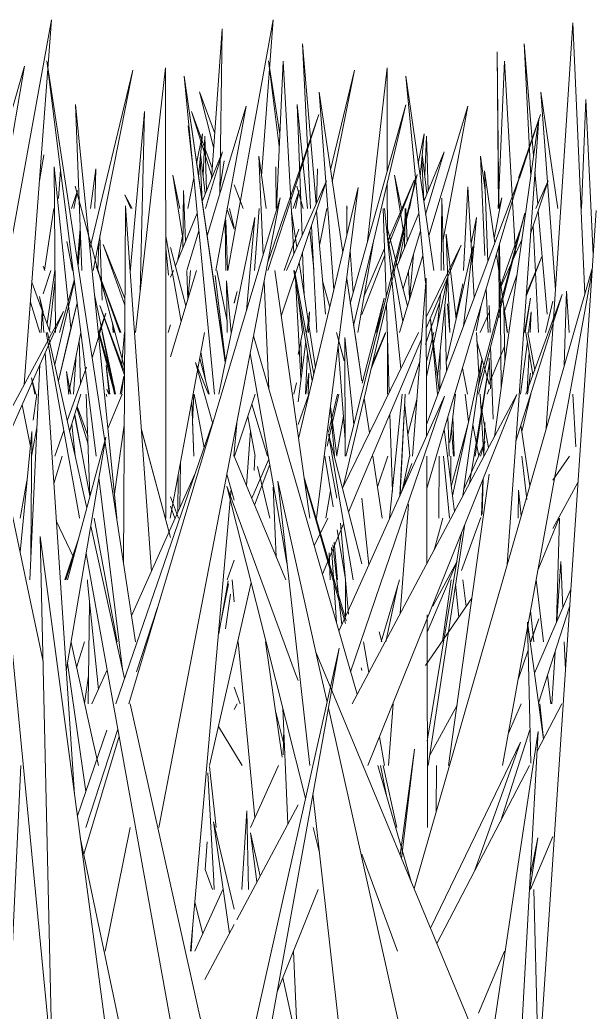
# Model space of a CAD drawing. Header units: millimetres. Extents: x -10020 to 20888, y -4665 to 12339.
# Drawn here: x 3116.93 to 3142.44, y 3072.08 to 3116.31 of the extents above; entities that cross this region are included whole.
import ezdxf

# ---------------------------------------------------------------- set-up
doc = ezdxf.new("R2010")
doc.units = ezdxf.units.MM
doc.layers.add('G-IMPT', color=8, linetype='Continuous', lineweight=9)

# ---------------------------------------------------------------- blocks, each defined once
blk = doc.blocks.new('Grass Array - 25_dwg-V37-West')
at = {"layer": 'G-IMPT'}
for p, q in [((3138.259, 3107.901), (3138.199, 3114.884)), ((3138.287, 3107.901), (3138.199, 3114.884)), ((3138.326, 3104.803), (3138.307, 3106.312)), ((3121.595, 3100.816), (3120.423, 3105.142)), ((3121.595, 3100.823), (3120.424, 3105.142)), ((3137.607, 3096.889), (3137.658, 3098.36)), ((3137.614, 3096.865), (3137.658, 3098.36))]:
    blk.add_line(p, q, dxfattribs=at)
blk = doc.blocks.new('Grass Array - 25_dwg-V38-West')
at = {"layer": 'G-IMPT'}
for p, q in [((3116.16, 3104.266), (3118.344, 3116.314)), ((3117.127, 3100.065), (3118.344, 3116.314)), ((3140.787, 3104.081), (3141.581, 3116.185)), ((3142.111, 3104.091), (3141.581, 3116.185)), ((3130.136, 3108.092), (3129.524, 3115.249)), ((3129.893, 3107.901), (3129.524, 3115.249)), ((3138.259, 3107.901), (3138.199, 3114.884)), ((3138.287, 3107.901), (3138.199, 3114.884)), ((3122.081, 3088.588), (3118.139, 3114.484)), ((3119.599, 3102.75), (3118.139, 3114.484)), ((3122.094, 3102.383), (3123.429, 3114.172)), ((3123.433, 3102.36), (3123.429, 3114.172)), ((3128.661, 3114.471), (3128.368, 3107.901)), ((3128.661, 3114.471), (3129.148, 3105.89)), ((3121.967, 3114.074), (3120.058, 3106.111)), ((3120.058, 3106.111), (3121.967, 3114.074)), ((3121.967, 3114.074), (3120.194, 3105.142)), ((3124.251, 3113.802), (3125.606, 3099.624)), ((3124.251, 3113.802), (3125.928, 3102.163)), ((3126.087, 3101.06), (3124.251, 3113.802)), ((3130.266, 3113.093), (3130.928, 3104.274)), ((3130.266, 3113.093), (3131.324, 3105.941)), ((3131.324, 3105.941), (3130.266, 3113.093)), ((3121.255, 3094.106), (3119.416, 3112.543)), ((3119.688, 3105.142), (3119.416, 3112.543)), ((3125.277, 3106.682), (3127.023, 3112.464)), ((3125.672, 3105.142), (3127.023, 3112.464)), ((3131.66, 3103.672), (3134.129, 3112.52)), ((3131.806, 3102.685), (3134.129, 3112.52)), ((3141.971, 3107.901), (3142.164, 3112.771)), ((3142.48, 3105.845), (3142.164, 3112.771)), ((3127.981, 3105.142), (3130.251, 3112.095)), ((3127.987, 3105.511), (3130.251, 3112.095)), ((3138.461, 3100.448), (3140.058, 3111.915)), ((3138.647, 3092.03), (3140.058, 3111.915)), ((3124.811, 3109.917), (3125.066, 3111.228)), ((3124.898, 3109.314), (3125.066, 3111.228)), ((3125.098, 3109.396), (3125.172, 3111.124)), ((3125.255, 3108.707), (3125.172, 3111.124)), ((3117.806, 3109.13), (3118.006, 3110.291)), ((3125.197, 3108.567), (3124.987, 3110.33)), ((3125.055, 3108.224), (3125.971, 3110.433)), ((3125.209, 3107.901), (3125.971, 3110.433)), ((3127.908, 3107.901), (3127.577, 3110.241)), ((3127.772, 3105.808), (3127.577, 3110.241)), ((3119.211, 3102.58), (3118.459, 3109.767)), ((3118.519, 3102.383), (3118.459, 3109.767)), ((3125.058, 3108.231), (3124.966, 3110.097)), ((3120.088, 3107.901), (3120.325, 3109.666)), ((3120.269, 3107.901), (3120.325, 3109.666)), ((3124.06, 3107.901), (3123.748, 3109.387)), ((3124.18, 3106.673), (3123.748, 3109.387)), ((3124.419, 3107.901), (3124.685, 3109.268)), ((3131.364, 3095.553), (3134.634, 3109.421)), ((3131.864, 3098.446), (3134.634, 3109.421)), ((3138.101, 3106.373), (3137.641, 3109.578)), ((3137.783, 3105.527), (3137.641, 3109.578)), ((3121.595, 3100.823), (3119.404, 3108.901)), ((3121.595, 3100.816), (3119.404, 3108.901)), ((3128.586, 3103.1), (3130.603, 3109.134)), ((3128.812, 3105.142), (3130.603, 3109.134)), ((3129.355, 3097.653), (3132.015, 3108.846)), ((3130.636, 3097.941), (3132.015, 3108.846)), ((3133.331, 3106.453), (3134.5, 3109.163)), ((3133.355, 3106.221), (3134.5, 3109.163)), ((3135.061, 3098.279), (3139.182, 3109.251)), ((3135.91, 3098.257), (3139.182, 3109.251)), ((3136.707, 3105.142), (3136.892, 3108.87)), ((3137.186, 3103.938), (3136.892, 3108.87)), ((3119.238, 3107.901), (3119.508, 3108.713)), ((3119.336, 3107.901), (3119.508, 3108.713)), ((3124.229, 3108.704), (3124.2, 3106.163)), ((3124.229, 3108.704), (3124.316, 3106.444)), ((3124.316, 3106.444), (3124.229, 3108.704)), ((3121.548, 3092.089), (3121.634, 3108.028)), ((3122.398, 3097.337), (3121.634, 3108.028)), ((3121.791, 3085.829), (3128.54, 3108.374)), ((3126.429, 3097.44), (3128.54, 3108.374)), ((3135.705, 3105.142), (3135.735, 3108.361)), ((3135.827, 3105.142), (3135.735, 3108.361)), ((3123.864, 3105.352), (3124.835, 3107.694)), ((3125.794, 3099.624), (3127.401, 3107.504)), ((3127.039, 3103.36), (3127.401, 3107.504)), ((3130.553, 3103.201), (3130.16, 3107.808)), ((3133.258, 3103.968), (3133.132, 3107.901)), ((3133.915, 3100.771), (3133.183, 3107.901)), ((3137.373, 3099.624), (3139.443, 3107.692)), ((3137.374, 3100.026), (3139.443, 3107.692)), ((3139.753, 3064.959), (3142.611, 3107.811)), ((3130.169, 3102.383), (3129.932, 3107.125)), ((3123.432, 3106.677), (3124.123, 3102.861)), ((3123.976, 3105.624), (3124.207, 3106.813)), ((3124.379, 3105.142), (3124.91, 3106.908)), ((3129.363, 3106.985), (3128.714, 3105.142)), ((3136.378, 3102.984), (3135.927, 3106.767)), ((3136.09, 3102.383), (3135.927, 3106.767)), ((3131.993, 3102.383), (3132.674, 3106.361)), ((3135.05, 3103.094), (3136.602, 3106.269)), ((3135.051, 3102.594), (3136.602, 3106.269)), ((3135.942, 3101.1), (3137.125, 3106.21)), ((3136.706, 3102.659), (3137.125, 3106.21)), ((3138.302, 3103.042), (3138.274, 3106.202)), ((3138.348, 3103.042), (3138.307, 3106.312)), ((3123.65, 3106.167), (3124.334, 3103.56)), ((3124.334, 3103.56), (3123.65, 3106.167)), ((3132.171, 3103.177), (3133.199, 3105.819)), ((3132.268, 3103.987), (3133.189, 3106.123)), ((3138.673, 3102.383), (3138.174, 3105.864)), ((3140.207, 3105.791), (3139.496, 3103.999)), ((3140.207, 3105.791), (3139.503, 3104.09)), ((3139.503, 3104.09), (3140.207, 3105.791)), ((3118.04, 3105.142), (3117.969, 3105.332)), ((3117.969, 3104.098), (3118.317, 3105.142)), ((3118.144, 3102.771), (3118.489, 3105.142)), ((3123.65, 3101.295), (3124.812, 3105.142)), ((3123.65, 3104.837), (3123.776, 3105.142)), ((3124.368, 3105.107), (3124.417, 3103.836)), ((3124.417, 3103.836), (3124.368, 3105.107)), ((3124.417, 3103.837), (3124.532, 3105.142)), ((3126.091, 3101.079), (3125.632, 3104.923)), ((3129.856, 3094.106), (3128.297, 3105.142)), ((3129.967, 3100.228), (3129.149, 3105.142)), ((3130.035, 3100.515), (3129.177, 3105.142)), ((3135.056, 3100.4), (3136.012, 3104.872)), ((3135.55, 3100.395), (3136.014, 3104.878)), ((3138.45, 3083.07), (3142.427, 3105.049)), ((3139.581, 3095.28), (3142.439, 3105.234)), ((3117.469, 3104.626), (3118.286, 3102.383)), ((3118.286, 3102.383), (3117.469, 3104.626)), ((3118.259, 3102.456), (3118.5, 3104.737)), ((3119.361, 3104.664), (3118.486, 3100.956)), ((3119.357, 3104.7), (3118.693, 3102.383)), ((3118.693, 3102.383), (3119.357, 3104.7)), ((3126.173, 3102.383), (3126.136, 3104.687)), ((3126.345, 3102.383), (3126.136, 3104.687)), ((3128.032, 3099.871), (3127.822, 3104.657)), ((3129.211, 3104.765), (3129.463, 3100.321)), ((3131.499, 3104.764), (3131.974, 3101.554)), ((3132.171, 3100.224), (3131.499, 3104.764)), ((3135.046, 3104.805), (3134.429, 3096.865)), ((3135.062, 3097.753), (3135.046, 3104.805)), ((3117.969, 3103.277), (3117.813, 3103.976)), ((3117.969, 3103.115), (3117.813, 3103.976)), ((3126.612, 3104.199), (3126.49, 3103.683)), ((3126.612, 3104.199), (3126.49, 3103.71)), ((3135.676, 3104.076), (3135.545, 3102.687)), ((3141.107, 3104.071), (3139.037, 3097.527)), ((3141.107, 3104.071), (3139.486, 3099.624)), ((3140.787, 3104.081), (3140.395, 3098.117)), ((3141.301, 3104.218), (3141.199, 3100.916)), ((3141.199, 3100.916), (3141.301, 3104.218)), ((3141.301, 3104.218), (3141.41, 3102.383)), ((3117.401, 3103.724), (3117.827, 3102.383)), ((3118.648, 3100.229), (3119.481, 3103.703)), ((3119.481, 3103.703), (3119.181, 3102.452)), ((3121.594, 3100.62), (3120.503, 3103.575)), ((3121.593, 3100.479), (3120.503, 3103.575)), ((3132.186, 3100.119), (3133.167, 3103.908)), ((3132.832, 3102.383), (3133.167, 3103.908)), ((3133.393, 3099.704), (3133.268, 3103.629)), ((3135.011, 3101.837), (3135.641, 3103.702)), ((3135.955, 3100.659), (3135.873, 3103.514)), ((3136.085, 3102.518), (3135.99, 3103.662)), ((3137.893, 3102.383), (3137.851, 3103.579)), ((3138.65, 3102.383), (3138.509, 3103.579)), ((3138.548, 3101.067), (3138.509, 3103.579)), ((3139.423, 3102.383), (3139.698, 3103.901)), ((3139.447, 3102.383), (3139.698, 3103.901)), ((3115.863, 3097.713), (3118.872, 3103.31)), ((3116.032, 3096.911), (3118.872, 3103.31)), ((3117.934, 3103.343), (3117.889, 3102.383)), ((3117.998, 3102.383), (3117.934, 3103.343)), ((3120.154, 3101.251), (3120.758, 3103.233)), ((3120.455, 3102.383), (3120.758, 3103.233)), ((3129.728, 3102.383), (3129.847, 3103.305)), ((3129.799, 3102.383), (3129.847, 3103.305)), ((3119.599, 3102.75), (3120.331, 3096.865)), ((3123.548, 3102.383), (3123.65, 3102.72)), ((3135.626, 3099.784), (3135.23, 3102.977)), ((3135.549, 3099.624), (3135.23, 3102.977)), ((3138.348, 3103.042), (3138.388, 3099.918)), ((3119.564, 3094.294), (3118.102, 3102.383)), ((3119.912, 3094.551), (3118.168, 3102.383)), ((3118.648, 3100.229), (3119.181, 3102.452)), ((3119.646, 3102.383), (3119.099, 3099.624)), ((3121.423, 3102.435), (3121.434, 3102.383)), ((3121.423, 3102.435), (3121.436, 3102.383)), ((3121.436, 3102.383), (3121.423, 3102.435)), ((3123.433, 3102.36), (3123.436, 3094.106)), ((3124.88, 3100.847), (3125.163, 3102.383)), ((3131.963, 3086.251), (3127.353, 3102.225)), ((3131.306, 3095.433), (3134.702, 3102.383)), ((3132.591, 3100.758), (3133.245, 3102.383)), ((3132.641, 3100.967), (3133.225, 3102.383)), ((3135.054, 3101.078), (3135.386, 3102.383)), ((3137.391, 3100.518), (3137.279, 3102.383)), ((3119.629, 3100.069), (3119.58, 3102.049)), ((3129.33, 3099.286), (3129.676, 3101.975)), ((3131.118, 3101.752), (3131.429, 3097.606)), ((3131.825, 3098.279), (3131.418, 3102.161)), ((3131.431, 3096.865), (3131.418, 3102.161)), ((3132.162, 3095.747), (3134.835, 3102.082)), ((3137.851, 3100.103), (3138.537, 3101.758)), ((3118.59, 3093.48), (3118.058, 3101.477)), ((3119.328, 3099.624), (3119.448, 3101.382)), ((3125.202, 3100.251), (3125.002, 3101.509)), ((3128.411, 3094.538), (3127.202, 3101.442)), ((3129.658, 3099.624), (3129.754, 3101.505)), ((3132.171, 3100.224), (3131.974, 3101.554)), ((3135.656, 3099.863), (3135.672, 3101.567)), ((3138.029, 3098.518), (3137.916, 3101.739)), ((3117.822, 3100.944), (3117.371, 3091.347)), ((3125.344, 3099.624), (3124.755, 3101.041)), ((3125.527, 3098.309), (3124.755, 3101.041)), ((3124.949, 3101.219), (3125.367, 3099.624)), ((3125.367, 3099.624), (3124.949, 3101.219)), ((3134.264, 3099.624), (3134.757, 3101.085)), ((3136.208, 3095.098), (3137.541, 3101.209)), ((3136.678, 3095.091), (3137.541, 3101.209)), ((3136.975, 3095.647), (3137.86, 3101.052)), ((3137.226, 3096.865), (3137.86, 3101.052)), ((3119.018, 3100.64), (3119.208, 3099.624)), ((3119.018, 3100.64), (3119.12, 3099.624)), ((3119.047, 3098.437), (3119.902, 3100.834)), ((3121.409, 3099.624), (3121.565, 3100.43)), ((3121.47, 3099.624), (3121.565, 3100.43)), ((3124.88, 3100.847), (3123.636, 3094.106)), ((3129.682, 3099.624), (3129.812, 3100.559)), ((3129.779, 3099.624), (3129.812, 3100.559)), ((3136.877, 3099.624), (3136.663, 3100.788)), ((3138.461, 3100.448), (3138.082, 3097.723)), ((3117.445, 3100.357), (3117.605, 3099.624)), ((3117.445, 3100.357), (3117.645, 3099.624)), ((3117.645, 3099.624), (3117.445, 3100.357)), ((3129.26, 3100.136), (3129.144, 3099.624)), ((3117.52, 3098.476), (3117.687, 3099.624)), ((3119.152, 3097.964), (3119.658, 3099.624)), ((3119.89, 3099.624), (3120.056, 3095.094)), ((3120.781, 3099.624), (3120.809, 3099.522)), ((3120.809, 3099.857), (3120.902, 3099.624)), ((3120.857, 3098.103), (3121.488, 3099.624)), ((3124.681, 3099.624), (3124.628, 3098.388)), ((3124.709, 3099.624), (3125.141, 3097.237)), ((3126.501, 3096.865), (3127.423, 3099.624)), ((3129.33, 3098.269), (3129.811, 3099.624)), ((3130.63, 3097.307), (3131.145, 3099.624)), ((3130.686, 3097.941), (3131.083, 3099.624)), ((3131.676, 3087.245), (3135.865, 3099.537)), ((3131.737, 3085.829), (3139.087, 3099.607)), ((3131.782, 3090.464), (3135.865, 3099.537)), ((3133.414, 3094.106), (3133.974, 3099.624)), ((3134.108, 3099.624), (3133.874, 3095.12)), ((3133.882, 3095.142), (3134.11, 3099.624)), ((3135.302, 3090.178), (3139.087, 3099.607)), ((3136.095, 3097.48), (3136.348, 3099.624)), ((3136.926, 3098.389), (3136.779, 3099.624)), ((3137.609, 3096.865), (3137.444, 3099.624)), ((3137.851, 3099.853), (3137.761, 3099.624)), ((3141.574, 3099.624), (3141.713, 3097.281)), ((3117.41, 3090.372), (3115.503, 3099.417)), ((3118.368, 3069.832), (3115.503, 3099.417)), ((3117.4, 3097.295), (3117.029, 3099.157)), ((3124.593, 3099.292), (3124.642, 3098.029)), ((3124.687, 3096.865), (3124.593, 3099.292)), ((3127.965, 3096.865), (3127.278, 3099.188)), ((3132.514, 3097.905), (3132.284, 3099.455)), ((3132.514, 3097.905), (3132.284, 3099.455)), ((3134.217, 3097.832), (3134.085, 3099.117)), ((3134.231, 3097.832), (3134.626, 3099.388)), ((3119.725, 3096.865), (3119.375, 3098.698)), ((3119.379, 3098.711), (3120.056, 3095.09)), ((3119.971, 3097.395), (3119.472, 3099.014)), ((3119.957, 3097.793), (3119.49, 3099.075)), ((3119.957, 3097.793), (3119.49, 3099.075)), ((3130.771, 3099.008), (3130.959, 3096.865)), ((3130.778, 3099.066), (3131.067, 3096.865)), ((3131.067, 3096.865), (3130.778, 3099.066)), ((3133.534, 3095.287), (3133.424, 3098.738)), ((3119.252, 3098.294), (3119.393, 3096.88)), ((3121.147, 3095.191), (3121.581, 3098.253)), ((3121.217, 3085.829), (3125.519, 3098.336)), ((3126.471, 3096.865), (3126.598, 3098.316)), ((3127.422, 3096.865), (3127.089, 3098.626)), ((3131.059, 3096.93), (3131.352, 3098.641)), ((3131.864, 3098.446), (3131.465, 3096.865)), ((3135.91, 3098.257), (3135.067, 3095.427)), ((3136.045, 3097.48), (3136.013, 3098.606)), ((3136.156, 3095.512), (3136.897, 3098.258)), ((3136.294, 3096.865), (3136.229, 3098.616)), ((3137.386, 3096.865), (3137.127, 3098.272)), ((3137.606, 3096.865), (3137.658, 3098.36)), ((3137.614, 3096.865), (3137.658, 3098.36)), ((3139.655, 3095.54), (3139.266, 3098.251)), ((3116.942, 3092.591), (3117.465, 3097.964)), ((3117.423, 3092.452), (3117.465, 3097.964)), ((3117.457, 3096.871), (3117.689, 3098.121)), ((3118.486, 3096.865), (3118.893, 3098.006)), ((3123.65, 3093.232), (3122.348, 3098.038)), ((3122.362, 3097.995), (3123.65, 3093.246)), ((3124.687, 3096.865), (3124.642, 3098.029)), ((3127.036, 3095.554), (3127.207, 3098)), ((3130.636, 3097.941), (3130.151, 3094.106)), ((3132.171, 3092.059), (3130.684, 3097.861)), ((3131.782, 3091.347), (3130.684, 3097.861)), ((3134.217, 3097.832), (3134.316, 3096.865)), ((3136.297, 3094.377), (3135.838, 3098.075)), ((3136.254, 3096.865), (3136.168, 3098.095)), ((3119.002, 3087.29), (3120.759, 3097.709)), ((3119.053, 3091.347), (3120.759, 3097.709)), ((3122.398, 3097.337), (3122.798, 3091.741)), ((3126.429, 3097.44), (3123.122, 3080.311)), ((3136.045, 3097.48), (3136.063, 3096.865)), ((3136.72, 3095.386), (3137.666, 3097.521)), ((3137.456, 3096.865), (3137.666, 3097.521)), ((3118.446, 3095.649), (3118.817, 3096.865)), ((3124.09, 3096.565), (3124.067, 3094.569)), ((3128.785, 3091.347), (3126.491, 3096.865)), ((3127.271, 3094.989), (3128.028, 3096.724)), ((3127.377, 3096.223), (3127.403, 3096.865)), ((3127.398, 3094.684), (3128.067, 3096.499)), ((3130.903, 3094.608), (3130.527, 3096.865)), ((3130.821, 3096.276), (3130.712, 3096.865)), ((3133.076, 3094.106), (3132.668, 3096.865)), ((3133.076, 3094.106), (3132.668, 3096.865)), ((3132.871, 3095.496), (3133.333, 3096.865)), ((3133.861, 3095.085), (3134.404, 3096.53)), ((3133.997, 3095.446), (3134.3, 3096.865)), ((3135.075, 3092.085), (3135.064, 3096.865)), ((3135.602, 3094.106), (3135.628, 3096.865)), ((3136.074, 3094.106), (3135.811, 3096.865)), ((3136.139, 3095.711), (3136.146, 3096.865)), ((3139.527, 3094.939), (3139.3, 3096.865)), ((3140.689, 3095.792), (3141.427, 3096.865)), ((3124.738, 3096.064), (3121.904, 3089.75)), ((3126.49, 3094.898), (3126.162, 3096.059)), ((3127.518, 3096.41), (3128.073, 3094.106)), ((3130.821, 3096.276), (3131.061, 3094.985)), ((3137.851, 3096.066), (3136.042, 3083.07)), ((3116.943, 3094.106), (3117.251, 3095.764)), ((3120.452, 3095.892), (3121.515, 3087.348)), ((3123.968, 3094.35), (3123.983, 3095.985)), ((3130.307, 3087.331), (3128.429, 3095.752)), ((3129.851, 3083.07), (3128.429, 3095.752)), ((3131.483, 3089.524), (3129.594, 3095.959)), ((3131.444, 3089.402), (3129.611, 3095.844)), ((3132.162, 3095.747), (3131.579, 3094.366)), ((3137.515, 3094.215), (3137.571, 3095.829)), ((3137.537, 3094.276), (3137.584, 3095.863)), ((3140.689, 3093.64), (3141.803, 3095.692)), ((3124.543, 3074.793), (3126.344, 3095.413)), ((3129.222, 3087.161), (3126.154, 3095.524)), ((3129.67, 3081.623), (3126.154, 3095.524)), ((3128.225, 3095.476), (3128.361, 3092.365)), ((3130.783, 3095.324), (3130.575, 3094.106)), ((3139.581, 3095.28), (3134.502, 3077.593)), ((3139.143, 3094.106), (3139.157, 3095.353)), ((3139.272, 3094.205), (3139.157, 3095.353)), ((3123.997, 3094.106), (3123.65, 3095.048)), ((3132.482, 3092.021), (3132.171, 3094.99)), ((3133.885, 3089.856), (3134.261, 3094.706)), ((3119.564, 3094.294), (3119.598, 3094.106)), ((3123.836, 3094.106), (3123.65, 3094.636)), ((3128.411, 3094.538), (3128.839, 3092.092)), ((3119.323, 3092.355), (3118.556, 3093.986)), ((3120.241, 3094.106), (3121.273, 3088.588)), ((3130.053, 3092.869), (3130.658, 3094.106)), ((3131.361, 3093.848), (3130.416, 3091.61)), ((3131.221, 3093.881), (3131.577, 3089.821)), ((3135.392, 3092.68), (3135.777, 3094.106)), ((3136.427, 3091.588), (3136.766, 3093.826)), ((3136.621, 3091.764), (3137.485, 3094.134)), ((3140.033, 3091.817), (3140.968, 3094.106)), ((3140.844, 3089.451), (3140.988, 3094.106)), ((3140.844, 3089.451), (3140.988, 3094.106)), ((3118.59, 3093.48), (3119.368, 3081.788)), ((3121.603, 3086.952), (3120.091, 3093.748)), ((3131.441, 3091.376), (3131.073, 3093.587)), ((3135.093, 3084.159), (3136.614, 3093.447)), ((3118.905, 3085.258), (3117.835, 3093.289)), ((3118.631, 3058.239), (3117.835, 3093.289)), ((3118.939, 3091.347), (3119.556, 3093.223)), ((3130.887, 3092.917), (3131.279, 3089.347)), ((3130.941, 3093.037), (3131.092, 3091.347)), ((3118.975, 3091.347), (3119.458, 3092.859)), ((3119.884, 3092.525), (3127.729, 3049.149)), ((3130.724, 3092.554), (3130.76, 3091.347)), ((3130.76, 3091.347), (3130.724, 3092.554)), ((3130.828, 3092.786), (3131.041, 3089.446)), ((3126.167, 3091.347), (3126.49, 3092.223)), ((3135.082, 3089.019), (3136.418, 3092.179)), ((3135.338, 3090.178), (3136.418, 3092.179)), ((3140.872, 3089.517), (3141.038, 3092.174)), ((3141.128, 3090.109), (3141.038, 3092.174)), ((3136.427, 3091.588), (3135.138, 3083.07)), ((3119.945, 3091.347), (3119.955, 3091.242)), ((3120.431, 3086.468), (3119.955, 3091.242)), ((3127.239, 3091.234), (3125.387, 3083.07)), ((3126.215, 3091.305), (3125.803, 3088.956)), ((3125.879, 3089.392), (3126.238, 3091.178)), ((3126.397, 3091.347), (3126.49, 3090.378)), ((3131.446, 3091.321), (3131.45, 3089.726)), ((3133.853, 3091.347), (3133.032, 3088.588)), ((3135.765, 3088.624), (3136.15, 3091.347)), ((3136.355, 3091.152), (3136.494, 3089.685)), ((3136.82, 3090.159), (3136.673, 3091.347)), ((3140.275, 3088.588), (3139.95, 3091.347)), ((3126.097, 3089.16), (3126.322, 3090.712)), ((3133.364, 3089.155), (3133.761, 3091.039)), ((3139.865, 3087.185), (3141.486, 3090.938)), ((3117.41, 3090.372), (3117.969, 3087.717)), ((3119.977, 3085.829), (3120.044, 3090.35)), ((3131.782, 3090.464), (3131.151, 3089.063)), ((3137.082, 3090.541), (3135.011, 3087.526)), ((3123.087, 3090.16), (3122.136, 3087.25)), ((3135.302, 3090.178), (3132.448, 3083.07)), ((3139.835, 3088.588), (3139.697, 3089.964)), ((3140.048, 3085.85), (3141.433, 3090.153)), ((3135.101, 3080.311), (3135.08, 3089.784)), ((3140.267, 3084.252), (3139.553, 3089.46)), ((3139.705, 3083.174), (3139.553, 3089.46)), ((3139.69, 3088.588), (3140.061, 3089.607)), ((3139.712, 3088.588), (3140.061, 3089.607)), ((3132.946, 3089.033), (3133.06, 3088.588)), ((3133.364, 3089.155), (3133.245, 3088.588)), ((3120.191, 3084.169), (3119.215, 3088.555)), ((3119.464, 3087.437), (3119.812, 3088.588)), ((3126.661, 3088.588), (3127.41, 3080.75)), ((3128.624, 3083.447), (3127.883, 3088.588)), ((3128.624, 3083.447), (3127.883, 3088.588)), ((3132.479, 3087.219), (3132.248, 3088.588)), ((3141.247, 3087.358), (3141.194, 3088.588)), ((3125.668, 3063.757), (3131.169, 3088.312)), ((3129.882, 3081.194), (3131.169, 3088.312)), ((3137.798, 3069.662), (3130.136, 3088.095)), ((3139.152, 3086.948), (3139.584, 3088.211)), ((3140.641, 3085.829), (3140.786, 3088.143)), ((3119.87, 3081.911), (3119.061, 3087.644)), ((3120.809, 3087.311), (3120.144, 3085.829)), ((3129.222, 3087.161), (3129.33, 3086.866)), ((3130.307, 3087.331), (3130.627, 3085.894)), ((3132.171, 3087.32), (3132.146, 3087.428)), ((3132.171, 3087.305), (3132.146, 3087.428)), ((3119.995, 3087.069), (3119.82, 3085.834)), ((3140.6, 3085.829), (3140.45, 3087.099)), ((3126.75, 3085.829), (3126.49, 3086.566)), ((3126.153, 3066.516), (3121.853, 3085.829)), ((3126.49, 3085.578), (3126.613, 3085.829)), ((3133.359, 3083.07), (3133.573, 3085.829)), ((3138.711, 3084.513), (3139.28, 3085.829)), ((3141.089, 3085.829), (3139.984, 3083.709)), ((3140.112, 3085.829), (3140.27, 3084.258)), ((3128.336, 3085.445), (3128.683, 3084.088)), ((3128.657, 3085.629), (3128.883, 3080.478)), ((3130.685, 3085.634), (3135.011, 3066.235)), ((3135.208, 3083.534), (3136.417, 3085.762)), ((3118.905, 3085.258), (3123.871, 3048)), ((3119.496, 3080.824), (3120.809, 3084.643)), ((3121.301, 3084.692), (3119.87, 3080.311)), ((3125.783, 3084.814), (3126.837, 3083.07)), ((3128.673, 3083.556), (3128.696, 3084.748)), ((3138.039, 3048), (3140.032, 3084.592)), ((3139.669, 3084.672), (3138.349, 3080.571)), ((3139.059, 3078.087), (3140.032, 3084.592)), ((3119.781, 3079.117), (3121.357, 3084.381)), ((3120.191, 3084.169), (3120.435, 3083.07)), ((3133.179, 3083.07), (3132.963, 3084.351)), ((3135.239, 3075.819), (3139.24, 3084.118)), ((3137.199, 3078.363), (3139.24, 3084.118)), ((3133.883, 3079.082), (3134.518, 3083.801)), ((3133.947, 3078.928), (3134.518, 3083.801)), ((3116.982, 3083.07), (3116.594, 3074.793)), ((3125.577, 3077.917), (3125.314, 3082.749)), ((3125.686, 3080.311), (3125.378, 3083.029)), ((3128.455, 3083.07), (3127.213, 3080.311)), ((3134.37, 3077.91), (3132.881, 3083.07)), ((3133.267, 3081.732), (3133.004, 3083.07)), ((3133.741, 3080.311), (3133.123, 3083.07)), ((3135.48, 3080.999), (3135.499, 3083.07)), ((3139.651, 3083.07), (3135.521, 3075.141)), ((3133.698, 3048.777), (3129.993, 3081.805)), ((3129.882, 3081.194), (3126.49, 3062.421)), ((3126.601, 3076.201), (3129.33, 3081.317)), ((3126.828, 3077.552), (3127.049, 3081.054)), ((3127.116, 3077.552), (3127.049, 3081.054)), ((3126.49, 3076.668), (3125.565, 3080.563)), ((3126.277, 3075.593), (3125.565, 3080.563)), ((3121.856, 3080.311), (3120.731, 3074.793)), ((3127.639, 3078.146), (3127.209, 3080.076)), ((3127.499, 3077.883), (3127.209, 3080.076)), ((3130.287, 3079.185), (3130.002, 3080.311)), ((3119.624, 3079.865), (3125.925, 3049.962)), ((3125.187, 3078.433), (3125.282, 3079.679)), ((3139.661, 3077.552), (3140.018, 3079.856)), ((3139.685, 3078.22), (3140.018, 3079.856)), ((3139.695, 3077.552), (3140.689, 3079.911)), ((3132.171, 3079.123), (3133.759, 3074.793)), ((3125.191, 3078.433), (3125.519, 3077.552)), ((3125.577, 3077.917), (3125.597, 3077.552)), ((3139.059, 3078.087), (3135.263, 3052.721)), ((3125.972, 3077.552), (3124.73, 3074.793)), ((3130.233, 3077.552), (3128.399, 3072.983)), ((3139.841, 3077.552), (3140.041, 3069.279)), ((3125.082, 3075.574), (3124.735, 3076.986)), ((3124.575, 3074.793), (3124.649, 3076.001)), ((3125.178, 3073.533), (3126.49, 3075.993)), ((3129.132, 3074.793), (3129.316, 3070.614)), ((3137.368, 3072.034), (3138.532, 3074.793)), ((3128.649, 3073.607), (3130.228, 3066.516))]:
    blk.add_line(p, q, dxfattribs=at)
blk = doc.blocks.new('Grass Array - Grass Array-V40-West')
for name in ['Grass Array - 25_dwg-V38-West', 'Grass Array - 25_dwg-V37-West', 'Grass Array - 25_dwg-V37-West', 'Grass Array - 25_dwg-V37-West', 'Grass Array - 25_dwg-V37-West', 'Grass Array - 25_dwg-V37-West', 'Grass Array - 25_dwg-V37-West', 'Grass Array - 25_dwg-V37-West', 'Grass Array - 25_dwg-V37-West', 'Grass Array - 25_dwg-V37-West']:
    blk.add_blockref(name, (0, 0))
blk = doc.blocks.new('Grass Array - 25_dwg-V33-West')
at = {"layer": 'G-IMPT'}
for p, q in [((2703.668, 3101.118), (2703.325, 3102.383)), ((2703.667, 3101.128), (2703.327, 3102.383))]:
    blk.add_line(p, q, dxfattribs=at)
blk = doc.blocks.new('Grass Array - 25_dwg-V44-West')
at = {"layer": 'G-IMPT'}
for p, q in [((3125.468, 3109.22), (3125.943, 3115.918)), ((3125.849, 3108.577), (3125.943, 3115.918)), ((3126.198, 3105.142), (3128.224, 3116.314)), ((3127.702, 3109.354), (3128.224, 3116.314)), ((3139.829, 3110.27), (3139.404, 3115.249)), ((3139.7, 3109.342), (3139.404, 3115.249)), ((3116.055, 3110.447), (3117.147, 3114.247)), ((3116.353, 3109.65), (3117.147, 3114.247)), ((3128.516, 3111.217), (3128.019, 3114.484)), ((3128.492, 3110.68), (3128.019, 3114.484)), ((3132.433, 3106.442), (3133.308, 3114.172)), ((3133.31, 3109.584), (3133.308, 3114.172)), ((3138.54, 3114.471), (3138.247, 3107.901)), ((3138.54, 3114.471), (3139.027, 3105.89)), ((3131.847, 3114.074), (3130.779, 3109.623)), ((3130.779, 3109.623), (3131.847, 3114.074)), ((3131.847, 3114.074), (3130.858, 3109.093)), ((3134.131, 3113.802), (3135.011, 3104.59)), ((3134.131, 3113.802), (3135.378, 3105.142)), ((3135.378, 3105.142), (3134.131, 3113.802)), ((3125.615, 3111.299), (3124.939, 3113.106)), ((3125.569, 3110.645), (3124.939, 3113.106)), ((3140.145, 3113.093), (3140.808, 3104.274)), ((3140.145, 3113.093), (3140.913, 3107.901)), ((3140.913, 3107.901), (3140.145, 3113.093)), ((3129.759, 3107.901), (3129.296, 3112.543)), ((3129.51, 3106.698), (3129.296, 3112.543)), ((3135.156, 3106.682), (3136.903, 3112.464)), ((3135.79, 3106.433), (3136.903, 3112.464)), ((3122.487, 3112.233), (3121.845, 3105.074)), ((3122.487, 3112.233), (3122.3, 3104.197)), ((3124.58, 3112.23), (3125.48, 3109.394)), ((3124.58, 3112.23), (3125.502, 3109.697)), ((3125.502, 3109.697), (3124.58, 3112.23)), ((3139.153, 3109.251), (3140.131, 3112.095)), ((3139.202, 3109.251), (3140.131, 3112.095)), ((3124.612, 3110.029), (3124.432, 3111.589)), ((3134.69, 3109.917), (3134.945, 3111.228)), ((3134.777, 3109.314), (3134.945, 3111.228)), ((3134.978, 3109.396), (3135.052, 3111.124)), ((3135.134, 3108.707), (3135.052, 3111.124)), ((3135.076, 3108.567), (3134.866, 3110.33)), ((3134.934, 3108.224), (3135.85, 3110.433)), ((3135.011, 3107.644), (3135.85, 3110.433)), ((3137.671, 3108.722), (3137.456, 3110.241)), ((3137.651, 3105.808), (3137.456, 3110.241)), ((3125.852, 3108.789), (3126.043, 3110.035)), ((3128.353, 3107.901), (3128.338, 3109.767)), ((3134.937, 3108.231), (3134.846, 3110.097)), ((3118.65, 3108.345), (3118.743, 3109.632)), ((3130.155, 3108.136), (3130.204, 3109.666)), ((3133.939, 3107.901), (3133.627, 3109.387)), ((3134.059, 3106.673), (3133.627, 3109.387)), ((3134.298, 3107.901), (3134.564, 3109.268)), ((3140.015, 3108.092), (3139.89, 3109.551)), ((3126.887, 3107.901), (3126.49, 3108.962)), ((3129.555, 3107.901), (3129.284, 3108.901)), ((3129.554, 3107.901), (3129.284, 3108.901)), ((3133.311, 3106.651), (3133.31, 3109.052)), ((3139.693, 3106.774), (3140.483, 3109.134)), ((3139.929, 3107.901), (3140.483, 3109.134)), ((3121.609, 3108.511), (3121.941, 3107.901)), ((3121.609, 3108.511), (3121.884, 3107.901)), ((3121.609, 3108.511), (3121.884, 3107.901)), ((3129.117, 3107.901), (3129.388, 3108.713)), ((3129.215, 3107.901), (3129.388, 3108.713)), ((3131.506, 3106.704), (3131.513, 3108.028)), ((3131.522, 3107.901), (3131.513, 3108.028)), ((3138.072, 3106.575), (3138.419, 3108.374)), ((3138.277, 3107.901), (3138.419, 3108.374)), ((3118.034, 3105.158), (3118.443, 3107.901)), ((3126.156, 3107.901), (3126.49, 3106.983)), ((3126.49, 3106.983), (3126.156, 3107.901)), ((3126.49, 3107.046), (3126.271, 3107.901)), ((3127.387, 3105.142), (3127.593, 3107.901)), ((3129.281, 3106.188), (3129.041, 3107.766)), ((3130.621, 3107.901), (3130.293, 3106.249)), ((3133.743, 3105.352), (3134.714, 3107.694)), ((3134.099, 3107.901), (3134.079, 3106.163)), ((3134.139, 3107.901), (3134.196, 3106.444)), ((3134.196, 3106.444), (3134.139, 3107.901)), ((3137.043, 3106.342), (3137.28, 3107.504)), ((3137.098, 3105.421), (3137.28, 3107.504)), ((3140.433, 3103.201), (3140.039, 3107.808)), ((3126.113, 3105.142), (3126.076, 3107.331)), ((3126.188, 3105.142), (3126.112, 3107.403)), ((3140.048, 3102.383), (3139.811, 3107.125)), ((3119.501, 3105.541), (3119.619, 3107.019)), ((3119.532, 3105.334), (3119.629, 3106.75)), ((3120.601, 3103.814), (3120.502, 3106.696)), ((3130.028, 3105.201), (3129.858, 3106.905)), ((3133.311, 3106.999), (3134.213, 3103.56)), ((3134.213, 3103.56), (3133.311, 3106.999)), ((3133.311, 3106.677), (3134.002, 3102.861)), ((3133.855, 3105.624), (3134.087, 3106.813)), ((3134.012, 3104.326), (3134.789, 3106.908)), ((3139.242, 3106.985), (3138.369, 3104.503)), ((3119.274, 3105.142), (3119.023, 3106.43)), ((3120.406, 3105.142), (3120.452, 3106.444)), ((3121.611, 3103.892), (3120.642, 3106.3)), ((3121.61, 3103.596), (3120.642, 3106.3)), ((3138.378, 3104.444), (3139.306, 3106.512)), ((3123.553, 3104.937), (3123.432, 3106.14)), ((3129.607, 3104.048), (3129.537, 3105.946)), ((3131.791, 3104.139), (3131.657, 3106.014)), ((3133.858, 3102.383), (3134.894, 3105.814)), ((3134.296, 3103.837), (3134.474, 3105.86)), ((3121.437, 3102.383), (3120.341, 3105.336)), ((3121.383, 3102.383), (3120.341, 3105.336)), ((3130.102, 3100.796), (3129.387, 3105.496)), ((3126.165, 3102.888), (3125.716, 3105.142)), ((3134.247, 3105.107), (3134.297, 3103.836)), ((3134.297, 3103.836), (3134.247, 3105.107)), ((3138.539, 3103.321), (3139.092, 3104.975)), ((3130.746, 3103.507), (3130.427, 3104.685)), ((3130.746, 3103.505), (3130.427, 3104.68)), ((3136.371, 3103.046), (3136.678, 3104.552)), ((3120.262, 3104.061), (3121.202, 3099.624)), ((3137.801, 3102.383), (3137.716, 3104.326)), ((3129.478, 3102.75), (3129.33, 3103.94)), ((3137.275, 3102.449), (3137.493, 3103.577)), ((3140.358, 3102.383), (3140.689, 3103.777)), ((3137.453, 3102.383), (3137.851, 3103.271)), ((3139.607, 3102.383), (3139.726, 3103.305)), ((3139.679, 3102.383), (3139.726, 3103.305)), ((3121.06, 3102.818), (3121.097, 3102.383)), ((3121.06, 3102.818), (3121.122, 3102.383)), ((3121.122, 3102.383), (3121.06, 3102.818)), ((3129.478, 3102.75), (3129.524, 3102.383)), ((3121.168, 3099.624), (3120.431, 3102.369)), ((3121.145, 3099.893), (3120.461, 3102.383)), ((3121.146, 3099.624), (3120.604, 3102.383)), ((3121.603, 3102.383), (3121.464, 3100.834)), ((3129.526, 3102.383), (3129.33, 3101.4)), ((3133.312, 3102.243), (3133.313, 3099.624)), ((3139.802, 3100.491), (3139.487, 3102.383)), ((3139.88, 3100.703), (3139.568, 3102.383)), ((3129.496, 3100.574), (3129.459, 3102.049)), ((3137.851, 3100.079), (3137.303, 3101.977)), ((3139.253, 3099.624), (3139.555, 3101.975)), ((3139.545, 3099.785), (3139.633, 3101.505)), ((3120.909, 3099.624), (3120.786, 3100.9)), ((3120.944, 3099.624), (3120.786, 3100.9)), ((3137.911, 3099.871), (3137.851, 3101.237)), ((3139.561, 3099.624), (3139.691, 3100.559)), ((3139.308, 3097.962), (3139.703, 3099.624)), ((3137.819, 3097.229), (3137.467, 3099.238))]:
    blk.add_line(p, q, dxfattribs=at)
blk = doc.blocks.new('Grass Array - Grass Array-V49-West')
for name, p in [('Grass Array - 25_dwg-V44-West', (0, 0)), ('Grass Array - 25_dwg-V33-West', (427.724, 0)), ('Grass Array - 25_dwg-V33-West', (427.724, 0)), ('Grass Array - 25_dwg-V33-West', (427.724, 0))]:
    blk.add_blockref(name, p)

msp = doc.modelspace()

# ---------------------------------------------------------------- block references
for name in ['Grass Array - Grass Array-V49-West', 'Grass Array - Grass Array-V40-West']:
    msp.add_blockref(name, (0, 0))

doc.saveas('drawing.dxf')
